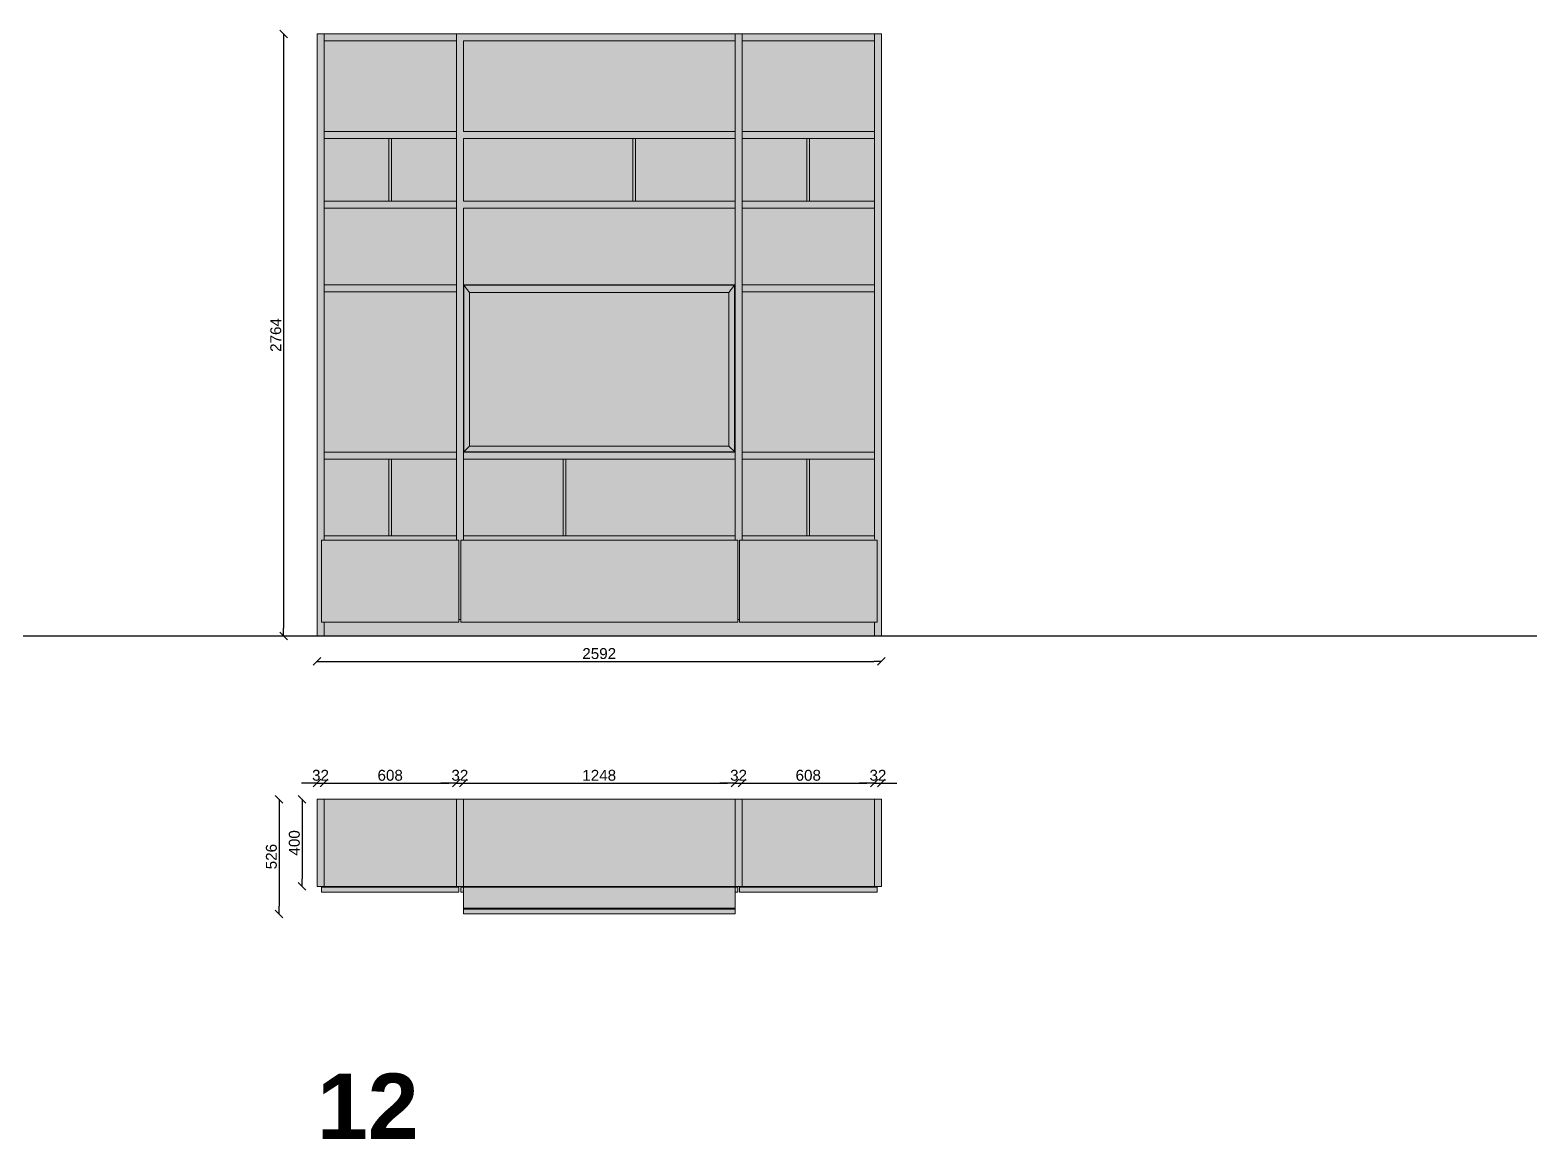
# Model space of a CAD drawing. Header units: inches. Extents: x -2150 to 187520, y -61540 to -22885.
# Drawn here: x 33402 to 40322, y -41271 to -36180 of the extents above; entities that cross this region are included whole.
import ezdxf

# ---------------------------------------------------------------- set-up
doc = ezdxf.new("R2010")
doc.units = ezdxf.units.IN
doc.header["$MEASUREMENT"] = 0
doc.layers.add('Linee arredi', color=3, linetype='Continuous', lineweight=20)
doc.layers.add('Retino arredi', color=7, linetype='Continuous', lineweight=0)
doc.layers.add('Quote', color=5, linetype='Continuous')
doc.styles.add('Arial', font='Arial.ttf')
doc.styles.add('Arial (bold)', font='Arial Bold.ttf')
doc.dimstyles.new('M&C_quote arredo', dxfattribs={"dimtxt": 50, "dimasz": 35.34668, "dimexe": 0, "dimexo": 0, "dimgap": 10, "dimtad": 1, "dimdec": 0, "dimtxsty": 'Arial', "dimblk": 'VW_SLASH', "dimcen": 0, "dimse1": 1, "dimse2": 1, "dimazin": 0, "dimtfac": 1, "dimtdec": 0, "dimtix": 1, "dimtmove": 0, "dimatfit": 0, "dimldrblk": 'VW_SLASH', "dimfxl": 0, "dimfxlon": 1, "dimfrac": 2, "dimtolj": 1, "dimarcsym": 0})

# ---------------------------------------------------------------- blocks, each defined once
blk = doc.blocks.new('VW_SLASH')
at = {"color": 0, "linetype": 'ByBlock', "lineweight": -2, "transparency": 16777216}
blk.add_line((0, 0), (-1, 0), dxfattribs=at)
at = {"color": 0, "linetype": 'Continuous', "lineweight": -2, "transparency": 16777216, "flags": 128}
blk.add_lwpolyline([(0.5, 0.5), (-0.5, -0.5)], dxfattribs=at)
blk = doc.blocks.new('*D61')
at = {"layer": 'Defpoints', "color": 0, "transparency": 16777216}
for p in [(34719.3, -39711.6), (34650.8, -40111.6), (34719.3, -40111.6)]:
    blk.add_point(p, dxfattribs=at)
at = {"layer": 'Quote', "color": 0, "lineweight": -2, "transparency": 16777216}
blk.add_line((34650.8, -39747), (34650.8, -40076.3), dxfattribs=at)
at = {"layer": 'Quote', "color": 0, "lineweight": -2, "transparency": 16777216, "xscale": 35.3466796875, "yscale": 35.3466796875, "zscale": 35.3466796875}
for p, rotation in [((34650.8, -39711.6), 90), ((34650.8, -40111.6), 270)]:
    blk.add_blockref('VW_SLASH', p, dxfattribs=dict(at, rotation=rotation))
at = {"layer": 'Quote', "color": 0, "transparency": 16777216, "insert": (34615.2, -39911.6), "char_height": 50, "attachment_point": 5, "rotation": 90, "style": 'Arial'}
blk.add_mtext('\\A1;400', dxfattribs=at)
blk = doc.blocks.new('*D62')
at = {"layer": 'Defpoints', "color": 0, "transparency": 16777216}
for p in [(34719.3, -39711.6), (34545.3, -40237.6), (35391.3, -40237.6)]:
    blk.add_point(p, dxfattribs=at)
at = {"layer": 'Quote', "color": 0, "lineweight": -2, "transparency": 16777216}
blk.add_line((34545.3, -39747), (34545.3, -40202.3), dxfattribs=at)
at = {"layer": 'Quote', "color": 0, "lineweight": -2, "transparency": 16777216, "xscale": 35.3466796875, "yscale": 35.3466796875, "zscale": 35.3466796875}
for p, rotation in [((34545.3, -39711.6), 90), ((34545.3, -40237.6), 270)]:
    blk.add_blockref('VW_SLASH', p, dxfattribs=dict(at, rotation=rotation))
at = {"layer": 'Quote', "color": 0, "transparency": 16777216, "insert": (34509.8, -39974.6), "char_height": 50, "attachment_point": 5, "rotation": 90, "style": 'Arial'}
blk.add_mtext('\\A1;526', dxfattribs=at)
blk = doc.blocks.new('*D63')
at = {"layer": 'Defpoints', "color": 0, "transparency": 16777216}
for p in [(34751.3, -39637.1), (34719.3, -39711.6), (34751.3, -39711.6)]:
    blk.add_point(p, dxfattribs=at)
at = {"layer": 'Quote', "color": 0, "lineweight": -2, "transparency": 16777216}
for p, q in [((34683.9, -39637.1), (34648.6, -39637.1)), ((34719.3, -39637.1), (34751.3, -39637.1)), ((34786.6, -39637.1), (34822, -39637.1))]:
    blk.add_line(p, q, dxfattribs=at)
at = {"layer": 'Quote', "color": 0, "lineweight": -2, "transparency": 16777216, "xscale": 35.3466796875, "yscale": 35.3466796875, "zscale": 35.3466796875}
blk.add_blockref('VW_SLASH', (34719.3, -39637.1), dxfattribs=at)
at = {"layer": 'Quote', "color": 0, "lineweight": -2, "transparency": 16777216, "xscale": 35.3466796875, "yscale": 35.3466796875, "zscale": 35.3466796875, "rotation": 180}
blk.add_blockref('VW_SLASH', (34751.3, -39637.1), dxfattribs=at)
at = {"layer": 'Quote', "color": 0, "transparency": 16777216, "insert": (34735.3, -39601.5), "char_height": 50, "attachment_point": 5, "style": 'Arial'}
blk.add_mtext('\\A1;32', dxfattribs=at)
blk = doc.blocks.new('*D64')
at = {"layer": 'Defpoints', "color": 0, "transparency": 16777216}
for p in [(35359.3, -39637.1), (34751.3, -39711.6), (35359.3, -39711.6)]:
    blk.add_point(p, dxfattribs=at)
at = {"layer": 'Quote', "color": 0, "lineweight": -2, "transparency": 16777216}
blk.add_line((34786.6, -39637.1), (35323.9, -39637.1), dxfattribs=at)
at = {"layer": 'Quote', "color": 0, "lineweight": -2, "transparency": 16777216, "xscale": 35.3466796875, "yscale": 35.3466796875, "zscale": 35.3466796875, "rotation": 180}
blk.add_blockref('VW_SLASH', (34751.3, -39637.1), dxfattribs=at)
at = {"layer": 'Quote', "color": 0, "lineweight": -2, "transparency": 16777216, "xscale": 35.3466796875, "yscale": 35.3466796875, "zscale": 35.3466796875}
blk.add_blockref('VW_SLASH', (35359.3, -39637.1), dxfattribs=at)
at = {"layer": 'Quote', "color": 0, "transparency": 16777216, "insert": (35055.3, -39601.6), "char_height": 50, "attachment_point": 5, "style": 'Arial'}
blk.add_mtext('\\A1;608', dxfattribs=at)
blk = doc.blocks.new('*D65')
at = {"layer": 'Defpoints', "color": 0, "transparency": 16777216}
for p in [(34603, -36197.6), (34565.6, -38961.6), (34603, -38961.6)]:
    blk.add_point(p, dxfattribs=at)
at = {"layer": 'Quote', "color": 0, "lineweight": -2, "transparency": 16777216}
blk.add_line((34565.6, -36233), (34565.6, -38926.3), dxfattribs=at)
at = {"layer": 'Quote', "color": 0, "lineweight": -2, "transparency": 16777216, "xscale": 35.3466796875, "yscale": 35.3466796875, "zscale": 35.3466796875}
for p, rotation in [((34565.6, -36197.6), 90), ((34565.6, -38961.6), 270)]:
    blk.add_blockref('VW_SLASH', p, dxfattribs=dict(at, rotation=rotation))
at = {"layer": 'Quote', "color": 0, "transparency": 16777216, "insert": (34530, -37579.6), "char_height": 50, "attachment_point": 5, "rotation": 90, "style": 'Arial'}
blk.add_mtext('\\A1;2764', dxfattribs=at)
blk = doc.blocks.new('*D66')
at = {"layer": 'Defpoints', "color": 0, "transparency": 16777216}
for p in [(34719.3, -38961.6), (37311.3, -38961.6), (37311.3, -39078.2)]:
    blk.add_point(p, dxfattribs=at)
at = {"layer": 'Quote', "color": 0, "lineweight": -2, "transparency": 16777216}
blk.add_line((34754.6, -39078.2), (37275.9, -39078.2), dxfattribs=at)
at = {"layer": 'Quote', "color": 0, "lineweight": -2, "transparency": 16777216, "xscale": 35.3466796875, "yscale": 35.3466796875, "zscale": 35.3466796875, "rotation": 180}
blk.add_blockref('VW_SLASH', (34719.3, -39078.2), dxfattribs=at)
at = {"layer": 'Quote', "color": 0, "lineweight": -2, "transparency": 16777216, "xscale": 35.3466796875, "yscale": 35.3466796875, "zscale": 35.3466796875}
blk.add_blockref('VW_SLASH', (37311.3, -39078.2), dxfattribs=at)
at = {"layer": 'Quote', "color": 0, "transparency": 16777216, "insert": (36015.3, -39042.7), "char_height": 50, "attachment_point": 5, "style": 'Arial'}
blk.add_mtext('\\A1;2592', dxfattribs=at)
blk = doc.blocks.new('*D67')
at = {"layer": 'Defpoints', "color": 0, "transparency": 16777216}
for p in [(35391.3, -39637.1), (35359.3, -39711.6), (35391.3, -39711.6)]:
    blk.add_point(p, dxfattribs=at)
at = {"layer": 'Quote', "color": 0, "lineweight": -2, "transparency": 16777216}
for p, q in [((35323.9, -39637.1), (35288.6, -39637.1)), ((35359.3, -39637.1), (35391.3, -39637.1)), ((35426.6, -39637.1), (35462, -39637.1))]:
    blk.add_line(p, q, dxfattribs=at)
at = {"layer": 'Quote', "color": 0, "lineweight": -2, "transparency": 16777216, "xscale": 35.3466796875, "yscale": 35.3466796875, "zscale": 35.3466796875}
blk.add_blockref('VW_SLASH', (35359.3, -39637.1), dxfattribs=at)
at = {"layer": 'Quote', "color": 0, "lineweight": -2, "transparency": 16777216, "xscale": 35.3466796875, "yscale": 35.3466796875, "zscale": 35.3466796875, "rotation": 180}
blk.add_blockref('VW_SLASH', (35391.3, -39637.1), dxfattribs=at)
at = {"layer": 'Quote', "color": 0, "transparency": 16777216, "insert": (35375.3, -39601.5), "char_height": 50, "attachment_point": 5, "style": 'Arial'}
blk.add_mtext('\\A1;32', dxfattribs=at)
blk = doc.blocks.new('*D68')
at = {"layer": 'Defpoints', "color": 0, "transparency": 16777216}
for p in [(36639.3, -39637.1), (35391.3, -39711.6), (36639.3, -39711.6)]:
    blk.add_point(p, dxfattribs=at)
at = {"layer": 'Quote', "color": 0, "lineweight": -2, "transparency": 16777216}
blk.add_line((35426.6, -39637.1), (36603.9, -39637.1), dxfattribs=at)
at = {"layer": 'Quote', "color": 0, "lineweight": -2, "transparency": 16777216, "xscale": 35.3466796875, "yscale": 35.3466796875, "zscale": 35.3466796875, "rotation": 180}
blk.add_blockref('VW_SLASH', (35391.3, -39637.1), dxfattribs=at)
at = {"layer": 'Quote', "color": 0, "lineweight": -2, "transparency": 16777216, "xscale": 35.3466796875, "yscale": 35.3466796875, "zscale": 35.3466796875}
blk.add_blockref('VW_SLASH', (36639.3, -39637.1), dxfattribs=at)
at = {"layer": 'Quote', "color": 0, "transparency": 16777216, "insert": (36015.3, -39601.6), "char_height": 50, "attachment_point": 5, "style": 'Arial'}
blk.add_mtext('\\A1;1248', dxfattribs=at)
blk = doc.blocks.new('*D69')
at = {"layer": 'Defpoints', "color": 0, "transparency": 16777216}
for p in [(36671.3, -39637.1), (36639.3, -39711.6), (36671.3, -39711.6)]:
    blk.add_point(p, dxfattribs=at)
at = {"layer": 'Quote', "color": 0, "lineweight": -2, "transparency": 16777216}
for p, q in [((36603.9, -39637.1), (36568.6, -39637.1)), ((36639.3, -39637.1), (36671.3, -39637.1)), ((36706.6, -39637.1), (36742, -39637.1))]:
    blk.add_line(p, q, dxfattribs=at)
at = {"layer": 'Quote', "color": 0, "lineweight": -2, "transparency": 16777216, "xscale": 35.3466796875, "yscale": 35.3466796875, "zscale": 35.3466796875}
blk.add_blockref('VW_SLASH', (36639.3, -39637.1), dxfattribs=at)
at = {"layer": 'Quote', "color": 0, "lineweight": -2, "transparency": 16777216, "xscale": 35.3466796875, "yscale": 35.3466796875, "zscale": 35.3466796875, "rotation": 180}
blk.add_blockref('VW_SLASH', (36671.3, -39637.1), dxfattribs=at)
at = {"layer": 'Quote', "color": 0, "transparency": 16777216, "insert": (36655.3, -39601.5), "char_height": 50, "attachment_point": 5, "style": 'Arial'}
blk.add_mtext('\\A1;32', dxfattribs=at)
blk = doc.blocks.new('*D70')
at = {"layer": 'Defpoints', "color": 0, "transparency": 16777216}
for p in [(37279.3, -39637.1), (36671.3, -39711.6), (37279.3, -39711.6)]:
    blk.add_point(p, dxfattribs=at)
at = {"layer": 'Quote', "color": 0, "lineweight": -2, "transparency": 16777216}
blk.add_line((36706.6, -39637.1), (37243.9, -39637.1), dxfattribs=at)
at = {"layer": 'Quote', "color": 0, "lineweight": -2, "transparency": 16777216, "xscale": 35.3466796875, "yscale": 35.3466796875, "zscale": 35.3466796875, "rotation": 180}
blk.add_blockref('VW_SLASH', (36671.3, -39637.1), dxfattribs=at)
at = {"layer": 'Quote', "color": 0, "lineweight": -2, "transparency": 16777216, "xscale": 35.3466796875, "yscale": 35.3466796875, "zscale": 35.3466796875}
blk.add_blockref('VW_SLASH', (37279.3, -39637.1), dxfattribs=at)
at = {"layer": 'Quote', "color": 0, "transparency": 16777216, "insert": (36975.3, -39601.6), "char_height": 50, "attachment_point": 5, "style": 'Arial'}
blk.add_mtext('\\A1;608', dxfattribs=at)
blk = doc.blocks.new('*D71')
at = {"layer": 'Defpoints', "color": 0, "transparency": 16777216}
for p in [(37311.3, -39637.1), (37279.3, -39711.6), (37311.3, -39711.6)]:
    blk.add_point(p, dxfattribs=at)
at = {"layer": 'Quote', "color": 0, "lineweight": -2, "transparency": 16777216}
for p, q in [((37243.9, -39637.1), (37208.6, -39637.1)), ((37279.3, -39637.1), (37311.3, -39637.1)), ((37346.6, -39637.1), (37382, -39637.1))]:
    blk.add_line(p, q, dxfattribs=at)
at = {"layer": 'Quote', "color": 0, "lineweight": -2, "transparency": 16777216, "xscale": 35.3466796875, "yscale": 35.3466796875, "zscale": 35.3466796875}
blk.add_blockref('VW_SLASH', (37279.3, -39637.1), dxfattribs=at)
at = {"layer": 'Quote', "color": 0, "lineweight": -2, "transparency": 16777216, "xscale": 35.3466796875, "yscale": 35.3466796875, "zscale": 35.3466796875, "rotation": 180}
blk.add_blockref('VW_SLASH', (37311.3, -39637.1), dxfattribs=at)
at = {"layer": 'Quote', "color": 0, "transparency": 16777216, "insert": (37295.3, -39601.5), "char_height": 50, "attachment_point": 5, "style": 'Arial'}
blk.add_mtext('\\A1;32', dxfattribs=at)

msp = doc.modelspace()

# ---------------------------------------------------------------- hatches: boundary and pattern name
at = {"layer": 'Retino arredi'}
h = msp.add_hatch(color=256, dxfattribs=at)
h.dxf.hatch_style = 1
h.paths.add_polyline_path([(35359.3, -38149.6), (34751.3, -38149.6), (34751.3, -38501.6), (35359.3, -38501.6)], flags=16)
h.paths.add_polyline_path([(34751.3, -37381.6), (35359.3, -37381.6), (35359.3, -38117.6), (34751.3, -38117.6)], flags=16)
h.paths.add_polyline_path([(35359.3, -36997.6), (34751.3, -36997.6), (34751.3, -37349.6), (35359.3, -37349.6)], flags=16)
h.paths.add_polyline_path([(35371.3, -38521.6), (34739.3, -38521.6), (34739.3, -38897.6), (35371.3, -38897.6)], flags=16)
h.paths.add_polyline_path([(34751.3, -36677.6), (35359.3, -36677.6), (35359.3, -36965.6), (34751.3, -36965.6)], flags=16)
h.paths.add_polyline_path([(36671.3, -38149.6), (37279.3, -38149.6), (37279.3, -38501.6), (36671.3, -38501.6)], flags=16)
h.paths.add_polyline_path([(37279.3, -37381.6), (36671.3, -37381.6), (36671.3, -38117.6), (37279.3, -38117.6)], flags=16)
h.paths.add_polyline_path([(36671.3, -36997.6), (37279.3, -36997.6), (37279.3, -37349.6), (36671.3, -37349.6)], flags=16)
h.paths.add_polyline_path([(36651.3, -38521.6), (35379.3, -38521.6), (35379.3, -38897.6), (36651.3, -38897.6)], flags=16)
h.paths.add_polyline_path([(36659.3, -38521.6), (37291.3, -38521.6), (37291.3, -38897.6), (36659.3, -38897.6)], flags=16)
h.paths.add_polyline_path([(35391.3, -38149.6), (36639.3, -38149.6), (36639.3, -38501.6), (35391.3, -38501.6)], flags=16)
h.paths.add_polyline_path([(36639.3, -37349.6), (35391.3, -37349.6), (35391.3, -38117.6), (36639.3, -38117.6)], flags=16)
h.paths.add_polyline_path([(35391.3, -36997.6), (36639.3, -36997.6), (36639.3, -37349.6), (35391.3, -37349.6)], flags=16)
h.paths.add_polyline_path([(36639.3, -36965.6), (35391.3, -36965.6), (35391.3, -36677.6), (36639.3, -36677.6)], flags=16)
h.paths.add_polyline_path([(37279.3, -36677.6), (36671.3, -36677.6), (36671.3, -36965.6), (37279.3, -36965.6)], flags=16)
h.paths.add_polyline_path([(36671.3, -36229.6), (37279.3, -36229.6), (37279.3, -36645.6), (36671.3, -36645.6)], flags=16)
h.paths.add_polyline_path([(35391.3, -36645.6), (36639.3, -36645.6), (36639.3, -36229.6), (35391.3, -36229.6)], flags=16)
h.paths.add_polyline_path([(34751.3, -36229.6), (35359.3, -36229.6), (35359.3, -36645.6), (34751.3, -36645.6)], flags=16)
h.paths.add_polyline_path([(34719.3, -36197.6), (37311.3, -36197.6), (37311.3, -38961.6), (34719.3, -38961.6)])
h = msp.add_hatch(color=254, dxfattribs=at)
h.dxf.hatch_style = 1
h.paths.add_polyline_path([(35359.3, -38149.6), (34751.3, -38149.6), (34751.3, -38501.6), (35359.3, -38501.6)])
h.paths.add_polyline_path([(37279.3, -36229.6), (36671.3, -36229.6), (36671.3, -36229.6), (36671.3, -36645.6), (37279.3, -36645.6)])
h.paths.add_polyline_path([(37279.3, -36677.6), (36671.3, -36677.6), (36671.3, -36965.6), (37279.3, -36965.6)])
h.paths.add_polyline_path([(37279.3, -36997.6), (36671.3, -36997.6), (36671.3, -36997.6), (36671.3, -37349.6), (37279.3, -37349.6)])
h.paths.add_polyline_path([(36671.3, -37381.6), (36671.3, -38117.6), (37279.3, -38117.6), (37279.3, -37381.6), (37279.3, -37381.6)])
h.paths.add_polyline_path([(36639.3, -36997.6), (35391.3, -36997.6), (35391.3, -37349.6), (36639.3, -37349.6)])
h.paths.add_polyline_path([(36639.3, -36677.6), (35391.3, -36677.6), (35391.3, -36965.6), (36639.3, -36965.6)])
h.paths.add_polyline_path([(36639.3, -36229.6), (35391.3, -36229.6), (35391.3, -36645.6), (36639.3, -36645.6)])
h.paths.add_polyline_path([(35359.3, -36229.6), (34751.3, -36229.6), (34751.3, -36645.6), (35359.3, -36645.6)])
h.paths.add_polyline_path([(35359.3, -36677.6), (34751.3, -36677.6), (34751.3, -36965.6), (35359.3, -36965.6)])
h.paths.add_polyline_path([(35359.3, -36997.6), (34751.3, -36997.6), (34751.3, -37349.6), (35359.3, -37349.6)])
h.paths.add_polyline_path([(35359.3, -37381.6), (35359.3, -37381.6), (34751.3, -37381.6), (34751.3, -38117.6), (35359.3, -38117.6)])
h.paths.add_polyline_path([(36639.3, -38149.6), (35391.3, -38149.6), (35391.3, -38501.6), (36639.3, -38501.6)])
h.paths.add_polyline_path([(37279.3, -38149.6), (36671.3, -38149.6), (36671.3, -38501.6), (37279.3, -38501.6)])
h = msp.add_hatch(color=253, dxfattribs=at)
h.dxf.hatch_style = 1
h.paths.add_polyline_path([(36639.3, -37349.6), (35391.3, -37349.6), (35391.3, -38117.6), (36639.3, -38117.6)])
h = msp.add_hatch(color=252, dxfattribs=at)
h.dxf.hatch_style = 1
h.paths.add_polyline_path([(37291.3, -38897.6), (37291.3, -38521.6), (36659.3, -38521.6), (36659.3, -38897.6)])
h.paths.add_polyline_path([(36651.3, -38897.6), (36651.3, -38521.6), (35379.3, -38521.6), (35379.3, -38897.6)])
h.paths.add_polyline_path([(35371.3, -38897.6), (35371.3, -38521.6), (34739.3, -38521.6), (34739.3, -38897.6)])
h = msp.add_hatch(color=256, dxfattribs=at)
h.dxf.hatch_style = 1
h.paths.add_polyline_path([(37311.3, -39711.6), (34719.3, -39711.6), (34719.3, -40111.6), (37311.3, -40111.6)])
h = msp.add_hatch(color=252, dxfattribs=at)
h.dxf.hatch_style = 1
h.paths.add_polyline_path([(36639.3, -40137.6), (36651.3, -40137.6), (36651.3, -40115.6), (36639.3, -40115.6)])
h.paths.add_polyline_path([(36659.3, -40115.6), (37291.3, -40115.6), (37291.3, -40137.6), (36659.3, -40137.6)])
h.paths.add_polyline_path([(35391.3, -40137.6), (35379.3, -40137.6), (35379.3, -40115.6), (35391.3, -40115.6)])
h.paths.add_polyline_path([(34739.3, -40115.6), (35371.3, -40115.6), (35371.3, -40137.6), (34739.3, -40137.6)])
h = msp.add_hatch(color=253, dxfattribs=at)
h.dxf.hatch_style = 1
h.paths.add_polyline_path([(36639.3, -40115.6), (35391.3, -40115.6), (35391.3, -40237.6), (36639.3, -40237.6)])

# ---------------------------------------------------------------- linework, layer by layer
msp.add_line((-2149.6, -38961.6), (40321.6, -38961.6))
at = {"layer": 'Linee arredi'}
for p, q in [((34751.3, -36229.6), (34751.3, -36197.6)), ((35359.3, -36229.6), (35359.3, -36197.6)), ((36639.3, -36229.6), (36639.3, -36197.6)), ((36671.3, -36229.6), (36671.3, -36197.6)), ((37279.3, -36229.6), (37279.3, -36197.6)), ((34751.3, -36677.6), (34751.3, -36645.6)), ((35359.3, -36677.6), (35359.3, -36645.6)), ((36639.3, -36677.6), (36639.3, -36645.6)), ((36671.3, -36677.6), (36671.3, -36645.6)), ((37279.3, -36677.6), (37279.3, -36645.6)), ((35049.3, -36965.6), (35049.3, -36677.6)), ((35061.3, -36965.6), (35061.3, -36677.6)), ((36169.3, -36677.6), (36169.3, -36965.6)), ((36181.3, -36677.6), (36181.3, -36965.6)), ((36969.3, -36965.6), (36969.3, -36677.6)), ((36981.3, -36965.6), (36981.3, -36677.6)), ((34751.3, -36997.6), (34751.3, -36965.6)), ((35359.3, -36997.6), (35359.3, -36965.6)), ((36639.3, -36997.6), (36639.3, -36965.6)), ((36671.3, -36997.6), (36671.3, -36965.6)), ((37279.3, -36997.6), (37279.3, -36965.6)), ((34751.3, -37381.6), (34751.3, -37349.6)), ((35359.3, -37381.6), (35359.3, -37349.6)), ((35393.3, -37351.6), (35391.3, -37349.6)), ((35419.3, -37384.3), (35393.3, -37351.6)), ((36611.3, -37384.3), (36637.3, -37351.6)), ((36637.3, -37351.6), (36639.3, -37349.6)), ((36671.3, -37381.6), (36671.3, -37349.6)), ((37279.3, -37381.6), (37279.3, -37349.6)), ((34751.3, -38149.6), (34751.3, -38117.6)), ((35359.3, -38149.6), (35359.3, -38117.6)), ((35391.3, -38117.6), (35419.3, -38089.6)), ((35391.3, -38149.6), (35391.3, -38117.6)), ((36639.3, -38117.6), (36611.3, -38089.6)), ((36639.3, -38149.6), (36639.3, -38117.6)), ((36671.3, -38149.6), (36671.3, -38117.6)), ((37279.3, -38149.6), (37279.3, -38117.6)), ((35049.3, -38149.6), (35049.3, -38501.6)), ((35061.3, -38149.6), (35061.3, -38501.6)), ((35849.3, -38501.6), (35849.3, -38149.6)), ((35861.3, -38501.6), (35861.3, -38149.6)), ((36969.3, -38501.6), (36969.3, -38149.6)), ((36981.3, -38501.6), (36981.3, -38149.6)), ((34751.3, -38501.6), (34751.3, -38521.6)), ((35359.3, -38501.6), (35359.3, -38521.6)), ((35391.3, -38501.6), (35391.3, -38521.6)), ((36639.3, -38521.6), (36639.3, -38501.6)), ((36671.3, -38501.6), (36671.3, -38521.6)), ((37279.3, -38501.6), (37279.3, -38517.6)), ((35371.3, -38885.6), (35379.3, -38885.6)), ((36659.3, -38885.6), (36651.3, -38885.6)), ((34751.3, -38897.6), (34751.3, -38961.6)), ((37279.3, -38897.6), (37279.3, -38961.6)), ((34751.3, -40111.6), (34751.3, -39711.6)), ((35359.3, -40111.6), (35359.3, -39711.6)), ((35391.3, -40111.6), (35391.3, -39711.6)), ((36639.3, -40111.6), (36639.3, -39711.6)), ((36671.3, -40111.6), (36671.3, -39711.6)), ((37279.3, -40111.6), (37279.3, -39711.6)), ((35391.3, -40211.6), (36639.3, -40211.6)), ((35391.3, -40215.6), (36639.3, -40215.6))]:
    msp.add_line(p, q, dxfattribs=at)
for points in [[(34719.3, -36197.6), (37311.3, -36197.6), (37311.3, -38961.6), (34719.3, -38961.6)], [(34751.3, -36229.6), (35359.3, -36229.6), (35359.3, -36645.6), (34751.3, -36645.6)], [(35391.3, -36645.6), (36639.3, -36645.6), (36639.3, -36229.6), (35391.3, -36229.6)], [(36671.3, -36229.6), (37279.3, -36229.6), (37279.3, -36645.6), (36671.3, -36645.6)], [(34751.3, -36677.6), (35359.3, -36677.6), (35359.3, -36965.6), (34751.3, -36965.6)], [(36639.3, -36965.6), (35391.3, -36965.6), (35391.3, -36677.6), (36639.3, -36677.6)], [(37279.3, -36677.6), (36671.3, -36677.6), (36671.3, -36965.6), (37279.3, -36965.6)], [(35359.3, -36997.6), (34751.3, -36997.6), (34751.3, -37349.6), (35359.3, -37349.6)], [(35391.3, -36997.6), (36639.3, -36997.6), (36639.3, -37349.6), (35391.3, -37349.6)], [(36671.3, -36997.6), (37279.3, -36997.6), (37279.3, -37349.6), (36671.3, -37349.6)], [(36639.3, -37349.6), (35391.3, -37349.6), (35391.3, -38117.6), (36639.3, -38117.6)], [(35393.3, -37351.6), (36637.3, -37351.6), (36637.3, -38115.6), (35393.3, -38115.6)], [(34751.3, -37381.6), (35359.3, -37381.6), (35359.3, -38117.6), (34751.3, -38117.6)], [(35419.3, -37384.3), (36611.3, -37384.3), (36611.3, -38089.6), (35419.3, -38089.6)], [(37279.3, -37381.6), (36671.3, -37381.6), (36671.3, -38117.6), (37279.3, -38117.6)], [(35359.3, -38149.6), (34751.3, -38149.6), (34751.3, -38501.6), (35359.3, -38501.6)], [(35391.3, -38149.6), (36639.3, -38149.6), (36639.3, -38501.6), (35391.3, -38501.6)], [(36671.3, -38149.6), (37279.3, -38149.6), (37279.3, -38501.6), (36671.3, -38501.6)], [(35371.3, -38521.6), (34739.3, -38521.6), (34739.3, -38897.6), (35371.3, -38897.6)], [(36651.3, -38521.6), (35379.3, -38521.6), (35379.3, -38897.6), (36651.3, -38897.6)], [(36659.3, -38521.6), (37291.3, -38521.6), (37291.3, -38897.6), (36659.3, -38897.6)], [(37311.3, -39711.6), (34719.3, -39711.6), (34719.3, -40111.6), (37311.3, -40111.6)], [(34739.3, -40115.6), (35371.3, -40115.6), (35371.3, -40137.6), (34739.3, -40137.6)], [(35391.3, -40137.6), (35379.3, -40137.6), (35379.3, -40115.6), (35391.3, -40115.6)], [(36639.3, -40115.6), (35391.3, -40115.6), (35391.3, -40237.6), (36639.3, -40237.6)], [(36639.3, -40137.6), (36651.3, -40137.6), (36651.3, -40115.6), (36639.3, -40115.6)], [(36659.3, -40115.6), (37291.3, -40115.6), (37291.3, -40137.6), (36659.3, -40137.6)]]:
    msp.add_lwpolyline(points, close=True, dxfattribs=at)

# ---------------------------------------------------------------- texts
at = {"layer": 'Linee arredi', "transparency": 33554687, "insert": (34719.3, -41270.6), "char_height": 300, "attachment_point": 7, "line_spacing_factor": 1.006858, "style": 'Arial (bold)'}
msp.add_mtext_dynamic_manual_height_columns('12', width=1350.149, gutter_width=12.5, heights=[0], dxfattribs=at)

# ---------------------------------------------------------------- dimensions: what is measured, and where the dimension line sits
at = {"layer": 'Quote', "color": 7}
for base, p1, p2, picture, middle in [((34565.6, -38961.6), (34603, -36197.6), (34603, -38961.6), '*D65', (34530, -37579.6)), ((34545.3, -40237.6), (34719.3, -39711.6), (35391.3, -40237.6), '*D62', (34509.8, -39974.6)), ((34650.8, -40111.6), (34719.3, -39711.6), (34719.3, -40111.6), '*D61', (34615.2, -39911.6))]:
    dim = msp.add_linear_dim(base=base, p1=p1, p2=p2, angle=90, dimstyle='M&C_quote arredo', override={"dimpost": '<>', "dimtmove": 1}, dxfattribs=at)
    dim.commit()
    dim.dimension.update_dxf_attribs({"geometry": picture, "text_midpoint": middle})
for base, p1, p2, picture, middle in [((37311.3, -39078.2), (34719.3, -38961.6), (37311.3, -38961.6), '*D66', (36015.3, -39042.7)), ((34751.3, -39637.1), (34719.3, -39711.6), (34751.3, -39711.6), '*D63', (34735.3, -39601.5)), ((35359.3, -39637.1), (34751.3, -39711.6), (35359.3, -39711.6), '*D64', (35055.3, -39601.6)), ((35391.3, -39637.1), (35359.3, -39711.6), (35391.3, -39711.6), '*D67', (35375.3, -39601.5)), ((36639.3, -39637.1), (35391.3, -39711.6), (36639.3, -39711.6), '*D68', (36015.3, -39601.6)), ((36671.3, -39637.1), (36639.3, -39711.6), (36671.3, -39711.6), '*D69', (36655.3, -39601.5)), ((37279.3, -39637.1), (36671.3, -39711.6), (37279.3, -39711.6), '*D70', (36975.3, -39601.6)), ((37311.3, -39637.1), (37279.3, -39711.6), (37311.3, -39711.6), '*D71', (37295.3, -39601.5))]:
    dim = msp.add_linear_dim(base=base, p1=p1, p2=p2, dimstyle='M&C_quote arredo', override={"dimpost": '<>', "dimtmove": 1}, dxfattribs=at)
    dim.commit()
    dim.dimension.update_dxf_attribs({"geometry": picture, "text_midpoint": middle})

doc.saveas('drawing.dxf')
